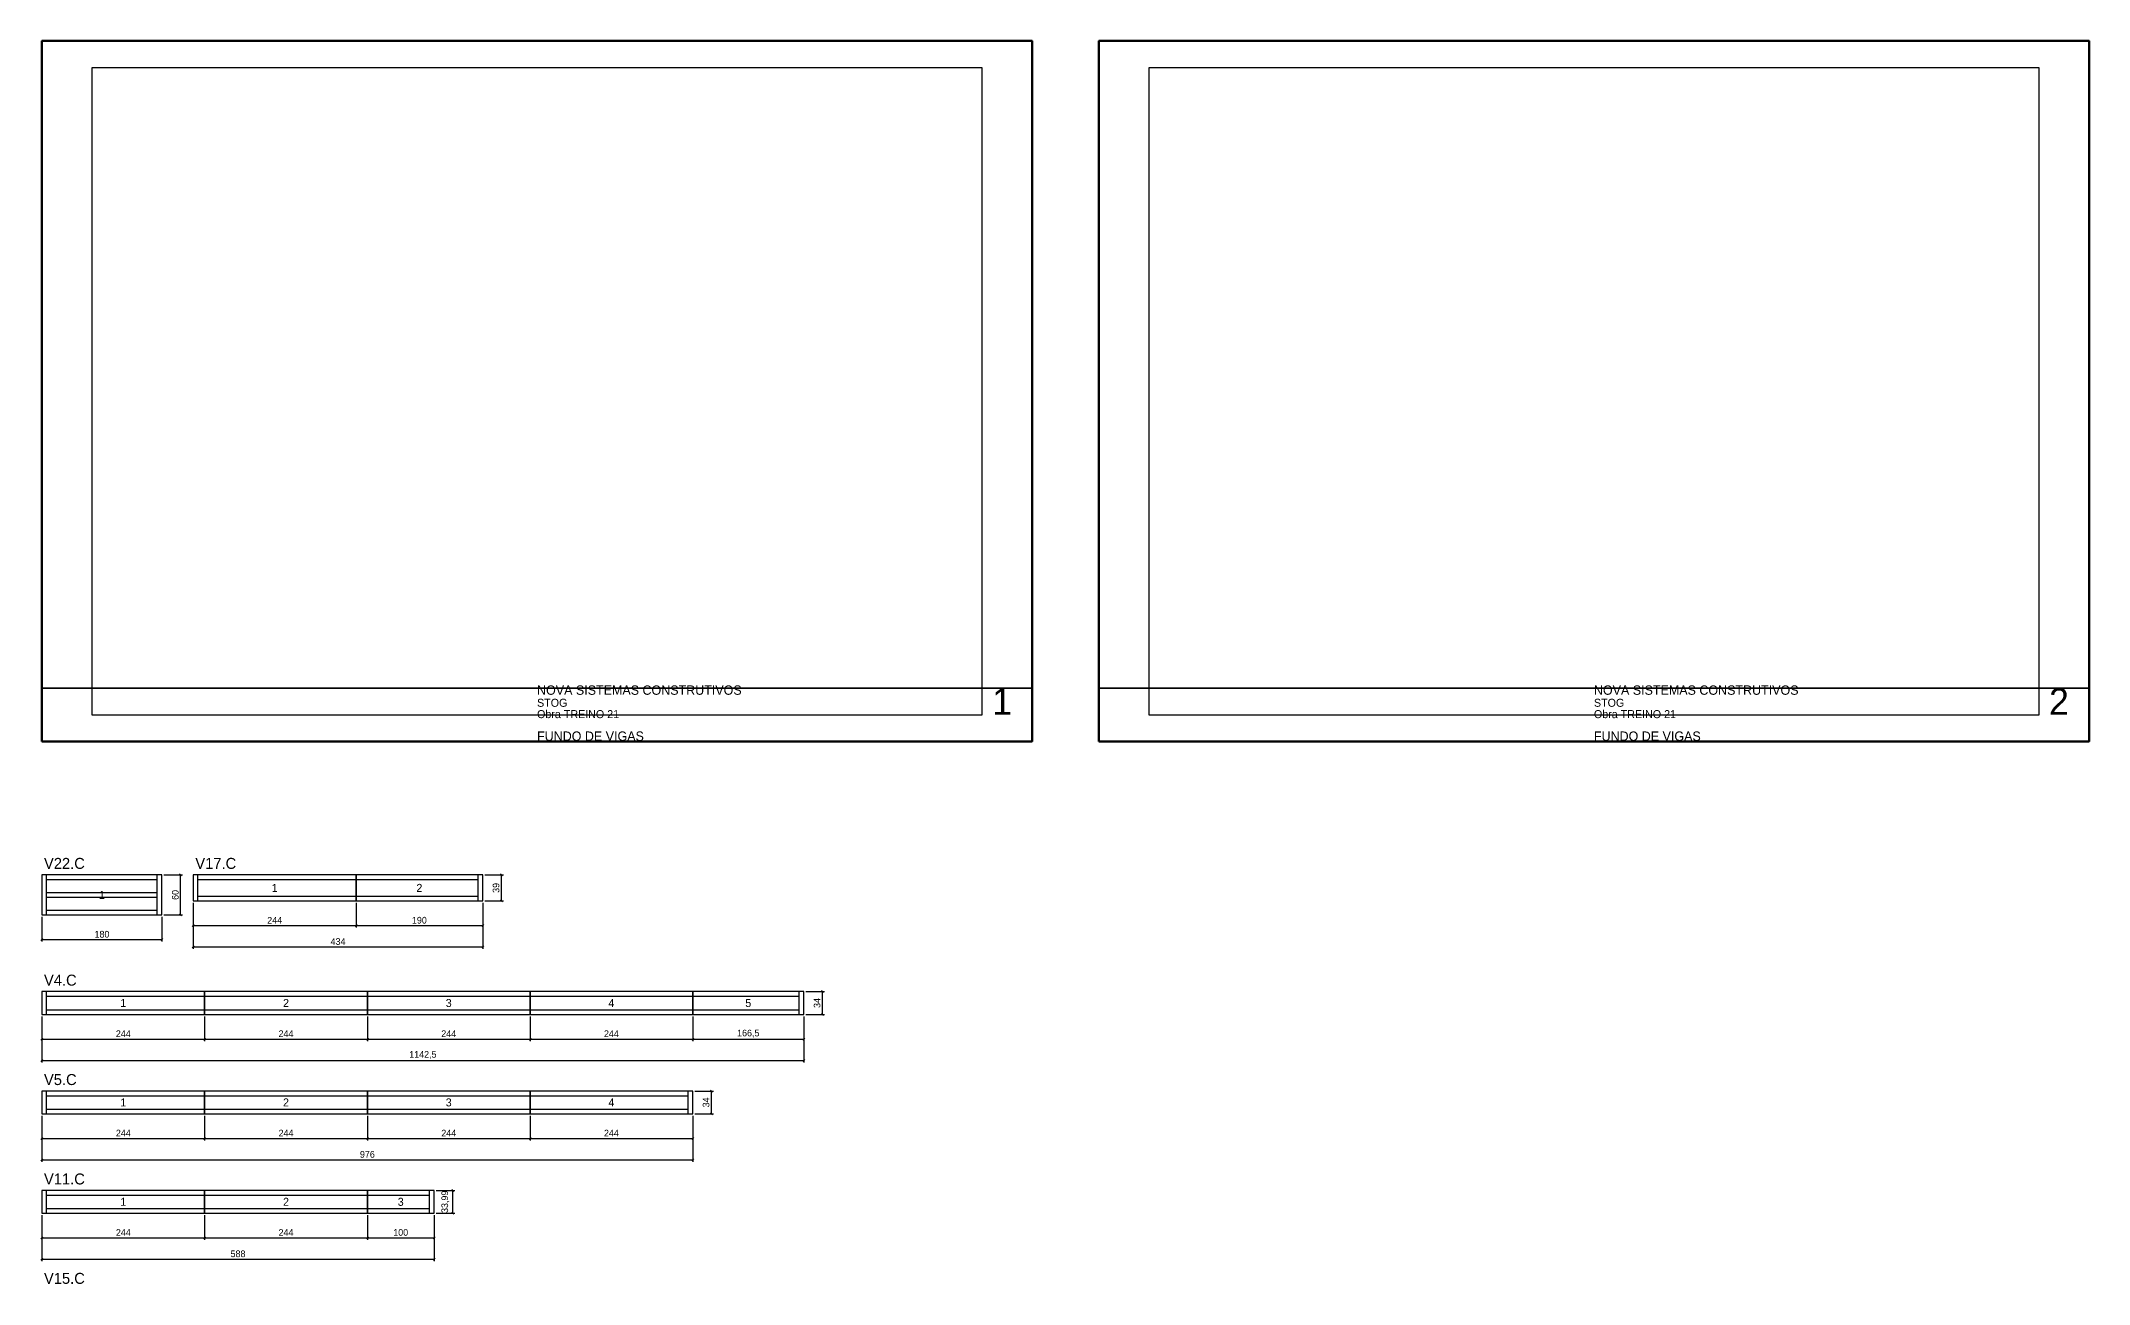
# Model space of a CAD drawing. Extents: x -2 to 3070, y -2571 to 1250.
# Drawn here: x -2 to 3070, y -613 to 1250 of the extents above; entities that cross this region are included whole.
import ezdxf
from ezdxf.enums import TextEntityAlignment as Align

# ---------------------------------------------------------------- set-up
doc = ezdxf.new("R2010")
doc.units = 0
for name, color, linetype in [('5', 5, 'Continuous'), ('CARIMBO', 255, 'Continuous'), ('COTA', 241, 'Continuous'), ('Folhas', 255, 'Continuous'), ('NOMENCLATURA', 7, 'Continuous'), ('Painéis', 200, 'Continuous'), ('SARR_2.2x7', 40, 'Continuous')]:
    doc.layers.add(name, color=color, linetype=linetype)
doc.dimstyles.new('PAINEL', dxfattribs={"dimtxt": 10, "dimasz": 3, "dimexe": 3, "dimexo": 3, "dimgap": 3, "dimtad": 1, "dimblk": 'OBLIQUE', "dimblk1": 'OBLIQUE', "dimcen": 2.5, "dimclrd": 4, "dimclre": 4, "dimclrt": 240, "dimazin": 3, "dimtfac": 1, "dimtmove": 0, "dimatfit": 3})

# ---------------------------------------------------------------- blocks, each defined once
blk = doc.blocks.new('_OBLIQUE')
at = {"color": 0, "linetype": 'BYBLOCK'}
blk.add_line((-0.5, -0.5), (0.5, 0.5), dxfattribs=at)

msp = doc.modelspace()

# ---------------------------------------------------------------- linework, layer by layer
at = {"layer": 'CARIMBO', "lineweight": 35}
for p, q in [((0, 280), (1485, 280)), ((1585, 280), (3070, 280))]:
    msp.add_line(p, q, dxfattribs=at)
at = {"layer": 'Folhas', "lineweight": 50}
for points in [[(0, 200), (1485, 200), (1485, 1250), (0, 1250)], [(1585, 200), (3070, 200), (3070, 1250), (1585, 1250)]]:
    msp.add_lwpolyline(points, close=True, dxfattribs=at)
at = {"layer": 'Folhas', "lineweight": 25}
for points in [[(75, 240), (1410, 240), (1410, 1210), (75, 1210)], [(1660, 240), (2995, 240), (2995, 1210), (1660, 1210)]]:
    msp.add_lwpolyline(points, close=True, dxfattribs=at)
at = {"layer": 'Painéis'}
for points in [[(0, -60), (180, -60), (180, 0), (0, 0)], [(227, -39), (471, -39), (471, 0), (227, 0)], [(471, -39), (661, -39), (661, 0), (471, 0)], [(0, -209), (244, -209), (244, -175), (0, -175)], [(244, -209), (488, -209), (488, -175), (244, -175)], [(488, -209), (732, -209), (732, -175), (488, -175)], [(732, -209), (976, -209), (976, -175), (732, -175)], [(976, -209), (1142.5, -209), (1142.5, -175), (976, -175)], [(0, -358), (244, -358), (244, -324), (0, -324)], [(244, -358), (488, -358), (488, -324), (244, -324)], [(488, -358), (732, -358), (732, -324), (488, -324)], [(732, -358), (976, -358), (976, -324), (732, -324)], [(0, -506.99), (244, -506.99), (244, -473), (0, -473)], [(244, -506.99), (488, -506.99), (488, -473), (244, -473)], [(488, -506.99), (588, -506.99), (588, -473), (488, -473)]]:
    msp.add_lwpolyline(points, close=True, dxfattribs=at)
at = {"layer": 'SARR_2.2x7'}
for p, q in [((7, -60), (7, 0)), ((173, -60), (173, 0)), ((234, -39), (234, 0)), ((654, -39), (654, 0)), ((7, -7), (173, -7)), ((7, -26.5), (173, -26.5)), ((234, -7), (654, -7)), ((7, -33.5), (173, -33.5)), ((7, -53), (173, -53)), ((234, -32), (654, -32)), ((7, -209), (7, -175)), ((7, -182), (1135.5, -182)), ((1135.5, -209), (1135.5, -175)), ((7, -202), (1135.5, -202)), ((7, -358), (7, -324)), ((7, -331), (969, -331)), ((969, -358), (969, -324)), ((7, -351), (969, -351)), ((7, -506.99), (7, -473)), ((7, -480), (581, -480)), ((581, -506.99), (581, -473)), ((7, -499.99), (581, -499.99))]:
    msp.add_line(p, q, dxfattribs=at)

# ---------------------------------------------------------------- texts
at = {"layer": '5'}
for s, p in [('1', (90, -30)), ('1', (349, -19.5)), ('2', (566, -19.5)), ('1', (122, -192)), ('2', (366, -192)), ('3', (610, -192)), ('4', (854, -192)), ('5', (1059.25, -192)), ('1', (122, -341)), ('2', (366, -341)), ('3', (610, -341)), ('4', (854, -341)), ('1', (122, -489.995)), ('2', (366, -489.995)), ('3', (538, -489.995))]:
    msp.add_text(s, height=12, dxfattribs=at).set_placement(p, align=Align.MIDDLE_CENTER)
at = {"layer": 'CARIMBO'}
for s, height, p in [('NOVA SISTEMAS CONSTRUTIVOS', 14, (742.5, 270)), ('1', 40, (1425, 240)), ('NOVA SISTEMAS CONSTRUTIVOS', 14, (2327.5, 270)), ('2', 40, (3010, 240)), ('STOG', 12, (742.5, 252)), ('Obra TREINO 21', 12, (742.5, 235)), ('STOG', 12, (2327.5, 252)), ('Obra TREINO 21', 12, (2327.5, 235)), ('FUNDO DE VIGAS', 14, (742.5, 201)), ('FUNDO DE VIGAS', 14, (2327.5, 201))]:
    msp.add_text(s, height=height, dxfattribs=at).set_placement(p)
at = {"layer": 'NOMENCLATURA'}
for s, p in [('V22.C', (3, 9)), ('V17.C', (230, 9)), ('V4.C', (3, -166)), ('V5.C', (3, -315)), ('V11.C', (3, -464)), ('V15.C', (3, -612.99))]:
    msp.add_text(s, height=16.5, dxfattribs=at).set_placement(p)

# ---------------------------------------------------------------- dimensions: what is measured, and where the dimension line sits
at = {"layer": 'COTA'}
for base, p1, p2 in [((208, -60), (180, -60), (180, 0)), ((689, -39), (661, -39), (661, 0)), ((1170.5, -209), (1142.5, -209), (1142.5, -175)), ((1004, -358), (976, -358), (976, -324)), ((616, -506.99), (588, -506.99), (588, -473))]:
    msp.add_linear_dim(base=base, p1=p1, p2=p2, angle=90, dimstyle='PAINEL', dxfattribs=at).render()
for base, p1, p2 in [((0, -97), (0, -60), (180, -60)), ((227, -76), (227, -39), (471, -39)), ((227, -108), (227, -39), (661, -39)), ((471, -76), (471, -39), (661, -39)), ((0, -246), (0, -209), (244, -209)), ((0, -278), (0, -209), (1142.5, -209)), ((244, -246), (244, -209), (488, -209)), ((488, -246), (488, -209), (732, -209)), ((732, -246), (732, -209), (976, -209)), ((976, -246), (976, -209), (1142.5, -209)), ((0, -395), (0, -358), (244, -358)), ((0, -427), (0, -358), (976, -358)), ((244, -395), (244, -358), (488, -358)), ((488, -395), (488, -358), (732, -358)), ((732, -395), (732, -358), (976, -358)), ((0, -543.99), (0, -506.99), (244, -506.99)), ((0, -575.99), (0, -506.99), (588, -506.99)), ((244, -543.99), (244, -506.99), (488, -506.99)), ((488, -543.99), (488, -506.99), (588, -506.99))]:
    msp.add_linear_dim(base=base, p1=p1, p2=p2, dimstyle='PAINEL', dxfattribs=at).render()

doc.saveas('drawing.dxf')
